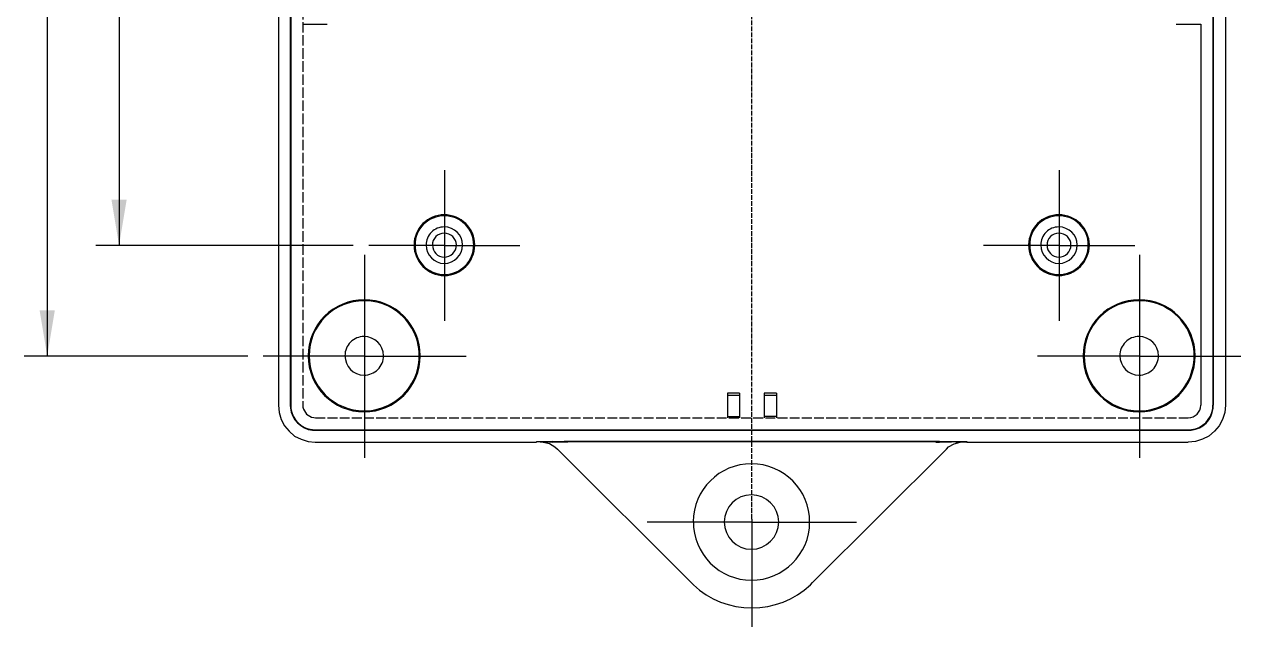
# Model space of a CAD drawing. Header units: millimetres. Extents: x 4 to 529, y -167 to 297.
# Drawn here: x 194.1 to 293, y -20.9 to 28.1 of the extents above; entities that cross this region are included whole.
import ezdxf

# ---------------------------------------------------------------- set-up
doc = ezdxf.new("R2010")
doc.units = ezdxf.units.MM
doc.linetypes.add('PDF_IMPORT', pattern=[1, 0.8, -0.2])
doc.layers.add('PDF_图层 1', color=7, linetype='Continuous', true_color=0x231f20)

msp = doc.modelspace()

# ---------------------------------------------------------------- linework, layer by layer
at = {"layer": 'PDF_图层 1', "color": 7, "linetype": 'PDF_IMPORT', "lineweight": -3, "ltscale": 0.487514, "true_color": 0xffffff}
msp.add_lwpolyline([(253.261, -12.177), (253.261, 152.351)], dxfattribs=at)
at = {"layer": 'PDF_图层 1', "color": 7, "lineweight": -3, "true_color": 0xffffff}
for points in [[(214.762, 143.093), (214.762, -2.919)], [(215.721, 143.093), (215.721, -2.919)], [(215.778, 143.093), (215.778, -2.919)], [(290.773, 143.093), (290.773, -2.919)], [(290.801, 143.093), (290.801, -2.919)], [(291.789, 143.093), (291.789, -2.919)], [(195.963, 139.113), (195.963, 70.101), (195.963, 1.089)], [(201.806, 130.109), (201.806, 70.101), (201.806, 10.093)], [(216.765, 28.073), (218.741, 28.073)], [(287.781, 28.073), (289.785, 28.073)], [(289.786, 28.073), (289.786, -2.919)], [(228.282, 16.218), (228.282, 10.093)], [(278.269, 16.218), (278.269, 10.093)], [(220.858, 10.094), (199.914, 10.094)], [(228.282, 10.094), (222.129, 10.094)], [(228.282, 10.094), (234.407, 10.094)], [(228.282, 10.094), (228.282, 3.94)], [(278.269, 10.094), (272.116, 10.094)], [(278.269, 10.094), (284.423, 10.094)], [(278.269, 10.094), (278.269, 3.94)], [(221.761, 9.331), (221.761, 6.085)], [(284.79, 9.331), (284.79, 6.085)], [(221.761, 6.085), (221.761, 1.089)], [(284.79, 6.085), (284.79, 1.089)], [(212.277, 1.089), (194.1, 1.089)], [(221.761, 1.089), (216.765, 1.089), (213.519, 1.089)], [(221.761, 1.089), (226.757, 1.089), (230.032, 1.089)], [(221.761, 1.089), (221.761, -3.935), (221.761, -7.181)], [(284.79, 1.089), (279.765, 1.089), (276.519, 1.089)], [(284.79, 1.089), (289.786, 1.089), (293.031, 1.089)], [(284.79, 1.089), (284.79, -3.935), (284.79, -7.181)], [(252.274, -1.931), (251.285, -1.931)], [(251.285, -1.931), (251.285, -3.935)], [(252.274, -1.931), (252.274, -3.935)], [(255.265, -1.931), (254.277, -1.931)], [(254.278, -1.931), (254.278, -3.935)], [(255.265, -1.931), (255.265, -3.935)], [(214.762, -2.919), (214.818, -3.511), (214.987, -4.076), (215.27, -4.584), (215.636, -5.036), (216.088, -5.431), (216.624, -5.685), (217.189, -5.854), (217.753, -5.911)], [(215.721, -2.919), (215.749, -3.144)], [(215.778, -2.919), (215.778, -3.173)], [(216.765, -2.919), (216.765, -3.06)], [(252.274, -2.128), (251.285, -2.128)], [(255.265, -2.128), (254.277, -2.128)], [(290.773, -3.173), (290.773, -2.919)], [(290.802, -3.145), (290.802, -2.919)], [(291.789, -2.919), (291.733, -3.511)], [(217.64, -3.907), (217.782, -3.935)], [(251.285, -3.822), (252.274, -3.822)], [(255.265, -3.822), (254.277, -3.822)], [(291.733, -3.511), (291.564, -4.076)], [(217.528, -4.894), (217.782, -4.923)], [(217.782, -4.923), (288.769, -4.923)], [(288.769, -4.923), (289.023, -4.894)], [(291.281, -4.584), (290.914, -5.036)], [(291.564, -4.076), (291.281, -4.584)], [(217.528, -4.951), (217.782, -4.951)], [(217.753, -5.911), (235.761, -5.911)], [(217.782, -4.951), (288.769, -4.951)], [(235.761, -5.854), (236.044, -5.882)], [(235.761, -5.854), (270.761, -5.854)], [(235.761, -5.854), (235.761, -5.911)], [(236.044, -5.882), (235.761, -5.911)], [(236.721, -5.882), (236.382, -5.882), (236.072, -5.882)], [(236.072, -5.882), (236.382, -5.882), (236.721, -5.882)], [(236.298, -5.911), (236.805, -6.024), (237.257, -6.306), (237.455, -6.475)], [(237.032, -5.854), (236.721, -5.882)], [(236.721, -5.882), (237.031, -5.911)], [(237.032, -5.854), (237.37, -5.854), (237.681, -5.854), (238.019, -5.854)], [(238.302, -5.911), (238.245, -5.911), (238.16, -5.911), (238.076, -5.911), (238.019, -5.911), (237.681, -5.911), (237.37, -5.911), (237.032, -5.911)], [(238.302, -5.854), (238.273, -5.854), (238.048, -5.854), (238.019, -5.854)], [(268.249, -5.854), (238.302, -5.854)], [(268.531, -5.854), (268.503, -5.854), (268.277, -5.854), (268.249, -5.854)], [(268.249, -5.911), (268.277, -5.911), (268.503, -5.911), (268.531, -5.911)], [(268.531, -5.854), (268.842, -5.854), (269.181, -5.854), (269.491, -5.854), (269.83, -5.882), (270.14, -5.882), (270.479, -5.882)], [(270.479, -5.882), (270.14, -5.882), (269.83, -5.882), (269.519, -5.911), (269.181, -5.911), (268.87, -5.911), (268.532, -5.911)], [(269.096, -6.475), (269.265, -6.306), (269.717, -6.052), (270.225, -5.911)], [(270.507, -5.882), (270.761, -5.911)], [(270.761, -5.854), (270.761, -5.911)], [(270.761, -5.911), (288.769, -5.911)], [(288.769, -4.951), (288.995, -4.951)], [(289.362, -5.854), (288.769, -5.911)], [(289.927, -5.685), (289.362, -5.854)], [(290.435, -5.431), (289.927, -5.685)], [(290.915, -5.036), (290.435, -5.431)], [(237.455, -6.475), (248.35, -17.342)], [(269.096, -6.475), (258.201, -17.342)], [(253.261, -12.431), (247.277, -12.431), (244.765, -12.431)], [(253.261, -12.177), (253.261, -12.431)], [(253.261, -12.431), (261.786, -12.431)], [(253.261, -12.431), (253.261, -20.927)], [(248.35, -17.342), (248.519, -17.511)], [(258.031, -17.511), (258.201, -17.342)]]:
    msp.add_lwpolyline(points, dxfattribs=at)
at = {"layer": 'PDF_图层 1', "color": 7, "linetype": 'PDF_IMPORT', "lineweight": -3, "ltscale": 1.063333, "true_color": 0xffffff}
msp.add_lwpolyline([(216.765, 143.093), (216.765, -2.919)], dxfattribs=at)
at = {"layer": 'PDF_图层 1', "color": 7, "linetype": 'PDF_IMPORT', "lineweight": -3, "ltscale": 0.989167, "true_color": 0xffffff}
msp.add_lwpolyline([(217.782, -3.935), (288.769, -3.935)], dxfattribs=at)
at = {"layer": 'PDF_图层 1', "color": 7, "lineweight": -3, "true_color": 0xffffff}
for centre, radius, start, end in [((228.255, 10.12), 2.457, 90.04113, 179.95887), ((228.231, 10.143), 2.349, 89.46998, 180.53002), ((228.279, 10.119), 2.374, 0.06204, 90.62724), ((278.243, 10.12), 2.457, 90.04113, 179.95887), ((278.219, 10.143), 2.349, 89.46998, 180.53002), ((278.267, 10.119), 2.373, 0.05237, 90.62568), ((228.243, 10.132), 1.458, 89.60388, 180.39612), ((228.245, 10.129), 0.952, 89.52116, 180.47884), ((278.231, 10.132), 1.458, 89.60388, 180.39612), ((278.233, 10.129), 0.952, 89.52116, 180.47884), ((228.255, 10.096), 2.373, 179.37432, 269.94763), ((228.231, 10.143), 2.506, 270.50195, 359.49805), ((228.255, 10.12), 2.398, 269.95021, 0.03855), ((228.243, 10.131), 1.506, 270.37573, 359.62427), ((228.241, 10.134), 1, 270.6892, 359.28352), ((278.243, 10.096), 2.373, 179.37432, 269.94763), ((278.219, 10.143), 2.506, 270.50195, 359.49805), ((278.243, 10.119), 2.397, 269.95185, 0.04815), ((278.231, 10.131), 1.506, 270.37573, 359.62427), ((278.229, 10.134), 1, 270.69331, 359.30669), ((221.73, 1.121), 4.541, 89.96344, 180.04249), ((221.706, 1.144), 4.433, 89.66073, 180.33927), ((221.74, 1.111), 4.481, 269.90916, 90.17273), ((221.74, 1.096), 4.566, 0.26713, 90.09354), ((284.758, 1.121), 4.541, 89.96257, 180.03743), ((284.735, 1.144), 4.433, 89.656, 180.33795), ((284.768, 1.111), 4.481, 269.91388, 90.16802), ((284.768, 1.096), 4.566, 0.26586, 90.08891), ((221.711, 1.14), 1.531, 89.18084, 180.81916), ((284.739, 1.14), 1.531, 89.18084, 180.81916), ((221.755, 1.11), 4.566, 179.9052, 269.72821), ((221.731, 1.087), 4.457, 179.60425, 270.02822), ((221.716, 1.135), 4.59, 270.21342, 359.78658), ((221.736, 1.115), 1.578, 269.90564, 0.09436), ((284.783, 1.111), 4.566, 179.91024, 269.7291), ((284.759, 1.087), 4.457, 179.60554, 270.03297), ((284.744, 1.135), 4.59, 270.21807, 359.78782), ((284.764, 1.115), 1.578, 269.90564, 0.09436), ((288.741, -2.891), 1.045, 271.54816, 358.45184), ((253.241, -12.41), 4.734, 269.91011, 179.89704), ((253.236, -12.406), 2.205, 90.07178, 179.91598), ((253.23, -12.434), 4.71, 179.61506, 270.0486), ((253.21, -12.38), 2.253, 270.59629, 359.4158)]:
    msp.add_arc(centre, radius, start, end, dxfattribs=at)
for points in [[(230.737, 10.122), (230.737, 11.476), (229.608, 12.577), (228.253, 12.577)], [(280.725, 10.122), (280.725, 11.476), (279.596, 12.577), (278.241, 12.577)], [(229.749, 10.122), (229.749, 10.94), (229.072, 11.589), (228.253, 11.589)], [(229.242, 10.122), (229.242, 10.658), (228.79, 11.081), (228.253, 11.081)], [(279.737, 10.122), (279.737, 10.94), (279.06, 11.589), (278.241, 11.589)], [(279.229, 10.122), (279.229, 10.658), (278.777, 11.081), (278.241, 11.081)], [(225.798, 10.122), (225.798, 8.767), (226.899, 7.638), (228.253, 7.638)], [(226.785, 10.122), (226.785, 9.303), (227.435, 8.626), (228.253, 8.626)], [(227.294, 10.122), (227.294, 9.585), (227.717, 9.134), (228.253, 9.134)], [(275.785, 10.122), (275.785, 8.767), (276.886, 7.638), (278.241, 7.638)], [(276.773, 10.122), (276.773, 9.303), (277.423, 8.626), (278.241, 8.626)], [(277.281, 10.122), (277.281, 9.585), (277.705, 9.134), (278.241, 9.134)], [(223.314, 1.118), (223.314, 1.992), (222.608, 2.67), (221.733, 2.67)], [(286.342, 1.118), (286.342, 1.992), (285.636, 2.67), (284.761, 2.67)], [(220.181, 1.118), (220.181, 0.243), (220.858, -0.463), (221.733, -0.463)], [(283.209, 1.118), (283.209, 0.243), (283.886, -0.463), (284.761, -0.463)], [(215.749, -3.144), (215.813, -4.077), (216.617, -4.824), (217.528, -4.951)], [(215.778, -3.173), (215.909, -4.078), (216.619, -4.805), (217.528, -4.894)], [(216.765, -3.06), (216.867, -3.527), (217.157, -3.844), (217.64, -3.907)], [(288.995, -4.951), (289.977, -4.811), (290.667, -4.124), (290.802, -3.145)], [(289.023, -4.894), (289.919, -4.807), (290.647, -4.063), (290.773, -3.173)], [(255.463, -12.403), (255.463, -11.189), (254.447, -10.201), (253.233, -10.201)], [(251.031, -12.403), (251.031, -13.616), (252.02, -14.632), (253.233, -14.632)], [(248.519, -17.511), (251.045, -20.019), (255.495, -20.015), (258.031, -17.511)]]:
    msp.add_open_spline(points, degree=3, dxfattribs=at)
at = {"layer": 'PDF_图层 1', "color": 7, "true_color": 0xffffff, "transparency": 33554559}
for points in [[(201.806, 10.094), (202.427, 13.819), (201.185, 13.819)], [(195.963, 1.089), (196.584, 4.815), (195.342, 4.815)]]:
    msp.add_solid(points, dxfattribs=at)
at = {"layer": 'PDF_图层 1', "color": 7, "lineweight": -3, "true_color": 0xffffff, "transparency": 33554559}
for points in [[(236.044, -5.882), (236.044, -5.911), (236.072, -5.882), (236.072, -5.911)], [(236.072, -5.882), (236.072, -5.911), (236.1, -5.882), (236.1, -5.911)], [(270.479, -5.882), (270.479, -5.911), (270.507, -5.882), (270.507, -5.911)], [(270.507, -5.882), (270.507, -5.911), (270.535, -5.882), (270.535, -5.911)], [(270.761, -5.854), (270.761, -5.882), (270.79, -5.854), (270.79, -5.882)]]:
    msp.add_solid(points, dxfattribs=at)

doc.saveas('drawing.dxf')
